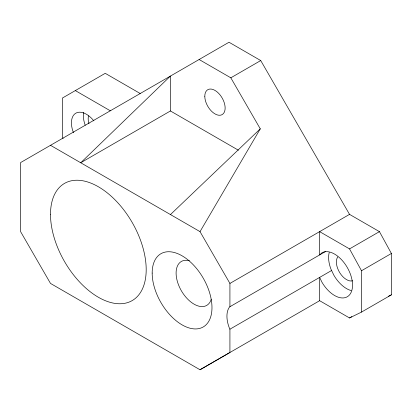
<?xml version="1.0" encoding="UTF-8"?>
<svg xmlns="http://www.w3.org/2000/svg" width="412" height="412" viewBox="0 0 412 412"><rect width="100%" height="100%" fill="white"/><g stroke="black" fill="none" stroke-linecap="round" stroke-linejoin="round"><path stroke-width="0.62" d="M200.021 369.755L319.635 300.693L349.536 317.961L361.499 312.09L391.4 294.827L391.4 253.478L379.437 231.637L349.536 214.374L260.729 60.554L229.02 42.245L20.6 162.58L20.6 231.637L50.501 283.43L200.021 369.755L229.922 352.487L229.922 329.198L229.335 327.978A25.374 14.652 60 0 1 229.335 307.259L229.922 306.719L229.922 283.43L200.021 231.637L260.276 128.832L230.823 77.817L199.114 59.513M170.46 214.57L260.276 128.832M170.434 110.967L80.721 162.761L170.434 76.071L170.434 110.967L238.435 150.226M230.823 77.817L260.729 60.554M229.922 283.43L349.536 214.374M229.922 306.719L325.614 251.469M319.635 300.693L319.635 277.405L321.896 282.122A25.374 14.652 60 0 0 347.27 296.774A25.374 14.652 60 0 0 347.27 267.47A25.374 14.652 60 0 0 321.896 252.824L319.635 254.925L319.635 231.637L349.536 248.9L379.437 231.637M229.922 329.198L331.593 270.504M361.499 312.09L361.499 270.741L391.4 253.478M349.536 317.961L351.75 316.679M388.552 296.223L391.4 294.827M140.214 93.519L105.23 73.321L62.464 98.01L62.464 137.371L63.108 138.483M75.324 90.589L110.308 110.787M50.501 145.312L200.021 231.637M349.536 248.9L361.499 270.741M211.186 299.431A25.374 14.652 60 0 1 181.12 290.347A25.374 14.652 60 0 1 189.396 260.739M351.189 290.584A25.374 14.652 60 0 1 333.859 275.216L331.006 269.278A25.374 14.652 60 0 1 329.214 252.525M352.734 280.778A14.379 8.302 60 0 1 339.843 272.847A14.379 8.302 60 0 1 337.742 256.939M73.439 132.659A21.146 12.206 60 0 1 75.813 113.192A21.146 12.206 60 0 1 93.864 120.865M88.956 123.667A14.379 8.302 60 0 1 88.529 115.89M85.191 125.197A21.146 12.206 60 0 1 83.775 112.337M50.501 214.374A67.666 39.068 60 0 0 122.271 303.654A67.666 39.068 60 0 0 122.271 207.962A67.666 39.068 60 0 0 50.501 214.374M152.172 273.074A42.292 24.416 60 0 0 197.029 328.874A42.292 24.416 60 0 0 197.029 269.067A42.292 24.416 60 0 0 152.172 273.074M204.805 96.279A14.379 8.302 60 0 0 220.054 115.252A14.379 8.302 60 0 0 220.054 94.92A14.379 8.302 60 0 0 204.805 96.279"/></g></svg>
